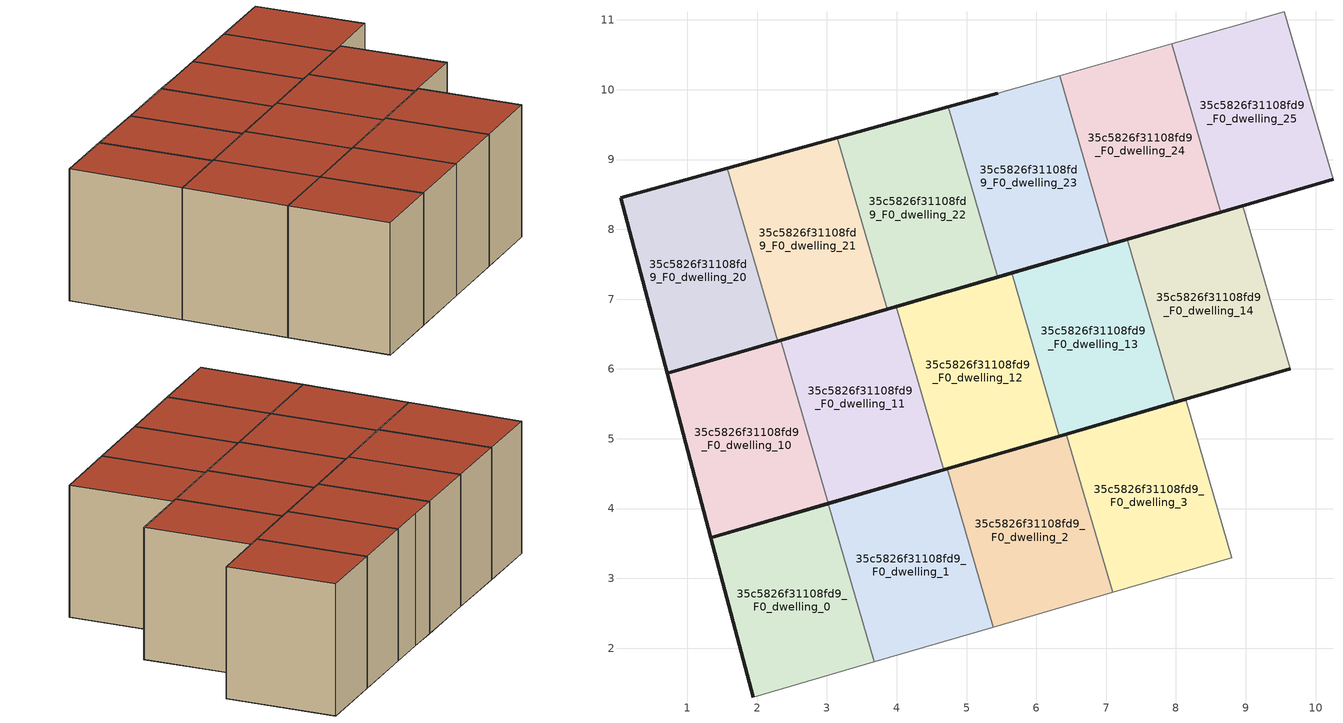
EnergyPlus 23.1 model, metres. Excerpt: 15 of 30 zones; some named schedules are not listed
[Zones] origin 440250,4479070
35c5826f31108fd9_F0_dwelling_0
 floor ground (EU_floor_Construction): 3.68,1.8 3.02,4.07 1.34,3.58 1.94,1.3 z0
 wall outside (EU_wall_Construction): 1.94,1.3 1.34,3.58 3.02,4.07 z0:3
 wall to 35c5826f31108fd9_F0_dwelling_1 (EU_wall_Construction): 3.02,4.07 3.68,1.8 z0:3
 wall adiabatic (EU_wall_Construction): 3.68,1.8 1.94,1.3 z0:3
 roof outside (EU_roof_Construction): 3.02,4.07 3.68,1.8 1.94,1.3 1.34,3.58 z3
35c5826f31108fd9_F0_dwelling_1
 floor ground (EU_floor_Construction): 5.38,2.3 4.72,4.57 3.02,4.07 3.68,1.8 z0
 wall outside (EU_wall_Construction): 3.02,4.07 4.72,4.57 z0:3
 wall to 35c5826f31108fd9_F0_dwelling_2 (EU_wall_Construction): 4.72,4.57 5.38,2.3 z0:3
 wall adiabatic (EU_wall_Construction): 5.38,2.3 3.68,1.8 z0:3
 roof outside (EU_roof_Construction): 4.72,4.57 5.38,2.3 3.68,1.8 3.02,4.07 z3
35c5826f31108fd9_F0_dwelling_10
 floor ground (EU_floor_Construction): 3.02,4.07 2.34,6.41 0.71,5.94 1.34,3.58 z0
 wall outside (EU_wall_Construction): 3.02,4.07 1.34,3.58 0.71,5.94 2.34,6.41 z0:3
 wall to 35c5826f31108fd9_F0_dwelling_11 (EU_wall_Construction): 2.34,6.41 3.02,4.07 z0:3
 roof outside (EU_roof_Construction): 2.34,6.41 3.02,4.07 1.34,3.58 0.71,5.94 z3
35c5826f31108fd9_F0_dwelling_11
 floor ground (EU_floor_Construction): 4.67,4.55 3.99,6.89 4.74,7.11 2.34,6.41 3.02,4.07 z0
 wall outside (EU_wall_Construction): 2.34,6.41 4.74,7.11 3.99,6.89 / 4.67,4.55 3.02,4.07 z0:3
 wall to 35c5826f31108fd9_F0_dwelling_12 (EU_wall_Construction): 3.99,6.89 4.67,4.55 z0:3
 roof outside (EU_roof_Construction): 4.74,7.11 3.99,6.89 4.67,4.55 3.02,4.07 2.34,6.41 z3
35c5826f31108fd9_F0_dwelling_12
 floor ground (EU_floor_Construction): 6.33,5.04 5.65,7.38 3.99,6.89 4.67,4.55 z0
 wall outside (EU_wall_Construction): 3.99,6.89 5.65,7.38 / 6.33,5.04 4.67,4.55 z0:3
 wall to 35c5826f31108fd9_F0_dwelling_13 (EU_wall_Construction): 5.65,7.38 6.33,5.04 z0:3
 roof outside (EU_roof_Construction): 5.65,7.38 6.33,5.04 4.67,4.55 3.99,6.89 z3
35c5826f31108fd9_F0_dwelling_13
 floor ground (EU_floor_Construction): 7.99,5.52 7.3,7.86 5.65,7.38 6.33,5.04 z0
 wall outside (EU_wall_Construction): 5.65,7.38 7.3,7.86 / 7.99,5.52 6.33,5.04 z0:3
 wall to 35c5826f31108fd9_F0_dwelling_14 (EU_wall_Construction): 7.3,7.86 7.99,5.52 z0:3
 roof outside (EU_roof_Construction): 7.3,7.86 7.99,5.52 6.33,5.04 5.65,7.38 z3
35c5826f31108fd9_F0_dwelling_14
 floor ground (EU_floor_Construction): 9.64,6 8.96,8.34 7.3,7.86 7.99,5.52 z0
 wall outside (EU_wall_Construction): 7.3,7.86 8.96,8.34 / 9.64,6 7.99,5.52 z0:3
 wall to 35c5826f31108fd9_F0_dwelling_15 (EU_wall_Construction): 8.96,8.34 9.64,6 z0:3
 roof outside (EU_roof_Construction): 8.96,8.34 9.64,6 7.99,5.52 7.3,7.86 z3
35c5826f31108fd9_F0_dwelling_2
 floor ground (EU_floor_Construction): 7.09,2.8 6.43,5.07 4.72,4.57 5.38,2.3 z0
 wall outside (EU_wall_Construction): 4.72,4.57 6.43,5.07 z0:3
 wall to 35c5826f31108fd9_F0_dwelling_3 (EU_wall_Construction): 6.43,5.07 7.09,2.8 z0:3
 wall adiabatic (EU_wall_Construction): 7.09,2.8 5.38,2.3 z0:3
 roof outside (EU_roof_Construction): 6.43,5.07 7.09,2.8 5.38,2.3 4.72,4.57 z3
35c5826f31108fd9_F0_dwelling_20
 floor ground (EU_floor_Construction): 2.3,6.4 1.57,8.88 0.04,8.45 0.71,5.94 z0
 wall outside (EU_wall_Construction): 2.3,6.4 0.71,5.94 0.04,8.45 1.57,8.88 z0:3
 wall to 35c5826f31108fd9_F0_dwelling_21 (EU_wall_Construction): 1.57,8.88 2.3,6.4 z0:3
 roof outside (EU_roof_Construction): 1.57,8.88 2.3,6.4 0.71,5.94 0.04,8.45 z3
35c5826f31108fd9_F0_dwelling_21
 floor ground (EU_floor_Construction): 3.86,6.86 3.15,9.31 1.57,8.88 2.3,6.4 z0
 wall outside (EU_wall_Construction): 1.57,8.88 3.15,9.31 / 3.86,6.86 2.3,6.4 z0:3
 wall to 35c5826f31108fd9_F0_dwelling_22 (EU_wall_Construction): 3.15,9.31 3.86,6.86 z0:3
 roof outside (EU_roof_Construction): 3.15,9.31 3.86,6.86 2.3,6.4 1.57,8.88 z3
35c5826f31108fd9_F0_dwelling_22
 floor ground (EU_floor_Construction): 5.45,7.32 4.73,9.75 3.15,9.31 3.86,6.86 z0
 wall outside (EU_wall_Construction): 3.15,9.31 4.73,9.75 / 5.45,7.32 3.86,6.86 z0:3
 wall to 35c5826f31108fd9_F0_dwelling_23 (EU_wall_Construction): 4.73,9.75 5.45,7.32 z0:3
 roof outside (EU_roof_Construction): 4.73,9.75 5.45,7.32 3.86,6.86 3.15,9.31 z3
35c5826f31108fd9_F0_dwelling_23
 floor ground (EU_floor_Construction): 7.04,7.78 6.33,10.2 5.45,9.95 4.73,9.75 5.45,7.32 z0
 wall outside (EU_wall_Construction): 7.04,7.78 5.45,7.32 / 4.73,9.75 5.45,9.95 z0:3
 wall adiabatic (EU_wall_Construction): 5.45,9.95 6.33,10.2 z0:3
 wall to 35c5826f31108fd9_F0_dwelling_24 (EU_wall_Construction): 6.33,10.2 7.04,7.78 z0:3
 roof outside (EU_roof_Construction): 6.33,10.2 7.04,7.78 5.45,7.32 4.73,9.75 5.45,9.95 z3
35c5826f31108fd9_F0_dwelling_24
 floor ground (EU_floor_Construction): 8.64,8.25 7.94,10.66 6.33,10.2 7.04,7.78 z0
 wall outside (EU_wall_Construction): 8.64,8.25 7.04,7.78 z0:3
 wall adiabatic (EU_wall_Construction): 6.33,10.2 7.94,10.66 z0:3
 wall to 35c5826f31108fd9_F0_dwelling_25 (EU_wall_Construction): 7.94,10.66 8.64,8.25 z0:3
 roof outside (EU_roof_Construction): 7.94,10.66 8.64,8.25 7.04,7.78 6.33,10.2 z3
35c5826f31108fd9_F0_dwelling_25
 floor ground (EU_floor_Construction): 10.25,8.72 9.55,11.12 7.94,10.66 8.64,8.25 z0
 wall outside (EU_wall_Construction): 10.25,8.72 8.64,8.25 z0:3
 wall adiabatic (EU_wall_Construction): 7.94,10.66 9.55,11.12 z0:3
 wall to 35c5826f31108fd9_F0_dwelling_26 (EU_wall_Construction): 9.55,11.12 10.25,8.72 z0:3
 roof outside (EU_roof_Construction): 9.55,11.12 10.25,8.72 8.64,8.25 7.94,10.66 z3
35c5826f31108fd9_F0_dwelling_3
 floor ground (EU_floor_Construction): 8.8,3.3 8.14,5.56 6.43,5.07 7.09,2.8 z0
 wall outside (EU_wall_Construction): 6.43,5.07 8.14,5.56 z0:3
 wall to 35c5826f31108fd9_F0_dwelling_4 (EU_wall_Construction): 8.14,5.56 8.8,3.3 z0:3
 wall adiabatic (EU_wall_Construction): 8.8,3.3 7.09,2.8 z0:3
 roof outside (EU_roof_Construction): 8.14,5.56 8.8,3.3 7.09,2.8 6.43,5.07 z3
[Building]
EU S2 Campaign: North Axis=0; Terrain=City; Solar Distribution=FullExterior
[Site:Location]
Madrid: Latitude=40.5; Longitude=-3.5; Time Zone=1; Elevation=609
[SizingPeriod:WeatherFileDays]
AnnualSizingPeriod: Begin Month=1; Begin Day of Month=1; End Month=12; End Day of Month=31; Day of Week for Start Day=Monday; Use Weather File Daylight Saving Period=No; Use Weather File Rain and Snow Indicators=No
[MATERIAL]
EU_InternalMass_Material: Roughness=MediumRough; Thickness=0.1; Conductivity=1; Density=1800; Specific Heat=900; Thermal Absorptance=0.9; Solar Absorptance=0.7; Visible Absorptance=0.7
[MATERIAL:NOMASS] Roughness=MediumRough; Thermal Absorptance=0.9; Solar Absorptance=0.7; Visible Absorptance=0.7
Name | Thermal Resistance
EU_wall_NoMass | 1.85007
EU_roof_NoMass | 1.82203
EU_floor_NoMass | 1.33616
[CONSTRUCTION]
EU_wall_Construction: EU_wall_NoMass
EU_roof_Construction: EU_roof_NoMass
EU_floor_Construction: EU_floor_NoMass
EU_InternalMass_Construction: EU_InternalMass_Material
[ZONE] Type=1; Multiplier=1; Ceiling Height=autocalculate; Floor Area=autocalculate; Part of Total Floor Area=Yes
Name | Volume
35c5826f31108fd9_F0_dwelling_0 | 12.6013
35c5826f31108fd9_F0_dwelling_1; 35c5826f31108fd9_F0_dwelling_10 | 12.5962
35c5826f31108fd9_F0_dwelling_11 | 12.594
35c5826f31108fd9_F0_dwelling_12 | 12.5947
35c5826f31108fd9_F0_dwelling_13 | 12.5999
35c5826f31108fd9_F0_dwelling_14 | 12.5922
35c5826f31108fd9_F0_dwelling_2; 35c5826f31108fd9_F0_dwelling_23 | 12.5991
35c5826f31108fd9_F0_dwelling_20 | 12.598
35c5826f31108fd9_F0_dwelling_21 | 12.5966
35c5826f31108fd9_F0_dwelling_22 | 12.6028
35c5826f31108fd9_F0_dwelling_24 | 12.6042
35c5826f31108fd9_F0_dwelling_25 | 12.5925
35c5826f31108fd9_F0_dwelling_3 | 12.6035
[INTERNALMASS] Construction=EU_InternalMass_Construction
Name | Zone or ZoneList | Surface Area
35c5826f31108fd9_F0_dwelling_0_EU_InternalMass | 35c5826f31108fd9_F0_dwelling_0 | 4.20023
35c5826f31108fd9_F0_dwelling_1_EU_InternalMass | 35c5826f31108fd9_F0_dwelling_1 | 4.19861
35c5826f31108fd9_F0_dwelling_2_EU_InternalMass | 35c5826f31108fd9_F0_dwelling_2 | 4.19979
35c5826f31108fd9_F0_dwelling_3_EU_InternalMass | 35c5826f31108fd9_F0_dwelling_3 | 4.20118
35c5826f31108fd9_F0_dwelling_10_EU_InternalMass | 35c5826f31108fd9_F0_dwelling_10 | 4.19879
35c5826f31108fd9_F0_dwelling_11_EU_InternalMass | 35c5826f31108fd9_F0_dwelling_11 | 4.1987
35c5826f31108fd9_F0_dwelling_12_EU_InternalMass | 35c5826f31108fd9_F0_dwelling_12 | 4.19831
35c5826f31108fd9_F0_dwelling_13_EU_InternalMass | 35c5826f31108fd9_F0_dwelling_13 | 4.19997
35c5826f31108fd9_F0_dwelling_14_EU_InternalMass | 35c5826f31108fd9_F0_dwelling_14 | 4.19763
35c5826f31108fd9_F0_dwelling_20_EU_InternalMass | 35c5826f31108fd9_F0_dwelling_20 | 4.19925
35c5826f31108fd9_F0_dwelling_21_EU_InternalMass | 35c5826f31108fd9_F0_dwelling_21 | 4.19862
35c5826f31108fd9_F0_dwelling_22_EU_InternalMass | 35c5826f31108fd9_F0_dwelling_22 | 4.20108
35c5826f31108fd9_F0_dwelling_23_EU_InternalMass | 35c5826f31108fd9_F0_dwelling_23 | 4.19965
35c5826f31108fd9_F0_dwelling_24_EU_InternalMass | 35c5826f31108fd9_F0_dwelling_24 | 4.20141
35c5826f31108fd9_F0_dwelling_25_EU_InternalMass | 35c5826f31108fd9_F0_dwelling_25 | 4.19758
[OTHEREQUIPMENT] Fuel Type=Electricity; Design Level Calculation Method=Watts/Area; Power per Zone Floor Area=1; Fraction Latent=0; Fraction Radiant=0; Fraction Lost=0; Carbon Dioxide Generation Rate=0; EndUse Subcategory=EU_Step8_InternalGains
Name | Zone or ZoneList or Space or SpaceList | Schedule
EU_Step8_InternalGain_35c5826f31108fd9_F0_dwelling_0_f000 | 35c5826f31108fd9_F0_dwelling_0 | EU_Step8_GainSchedule_35c5826f31108fd9_F0_dwelling_0_f000
EU_Step8_InternalGain_35c5826f31108fd9_F0_dwelling_1_f000 | 35c5826f31108fd9_F0_dwelling_1 | EU_Step8_GainSchedule_35c5826f31108fd9_F0_dwelling_1_f000
EU_Step8_InternalGain_35c5826f31108fd9_F0_dwelling_2_f000 | 35c5826f31108fd9_F0_dwelling_2 | EU_Step8_GainSchedule_35c5826f31108fd9_F0_dwelling_2_f000
EU_Step8_InternalGain_35c5826f31108fd9_F0_dwelling_3_f000 | 35c5826f31108fd9_F0_dwelling_3 | EU_Step8_GainSchedule_35c5826f31108fd9_F0_dwelling_3_f000
EU_Step8_InternalGain_35c5826f31108fd9_F0_dwelling_10_f000 | 35c5826f31108fd9_F0_dwelling_10 | EU_Step8_GainSchedule_35c5826f31108fd9_F0_dwelling_10_f000
EU_Step8_InternalGain_35c5826f31108fd9_F0_dwelling_11_f000 | 35c5826f31108fd9_F0_dwelling_11 | EU_Step8_GainSchedule_35c5826f31108fd9_F0_dwelling_11_f000
EU_Step8_InternalGain_35c5826f31108fd9_F0_dwelling_12_f000 | 35c5826f31108fd9_F0_dwelling_12 | EU_Step8_GainSchedule_35c5826f31108fd9_F0_dwelling_12_f000
EU_Step8_InternalGain_35c5826f31108fd9_F0_dwelling_13_f000 | 35c5826f31108fd9_F0_dwelling_13 | EU_Step8_GainSchedule_35c5826f31108fd9_F0_dwelling_13_f000
EU_Step8_InternalGain_35c5826f31108fd9_F0_dwelling_14_f000 | 35c5826f31108fd9_F0_dwelling_14 | EU_Step8_GainSchedule_35c5826f31108fd9_F0_dwelling_14_f000
EU_Step8_InternalGain_35c5826f31108fd9_F0_dwelling_20_f000 | 35c5826f31108fd9_F0_dwelling_20 | EU_Step8_GainSchedule_35c5826f31108fd9_F0_dwelling_20_f000
EU_Step8_InternalGain_35c5826f31108fd9_F0_dwelling_21_f000 | 35c5826f31108fd9_F0_dwelling_21 | EU_Step8_GainSchedule_35c5826f31108fd9_F0_dwelling_21_f000
EU_Step8_InternalGain_35c5826f31108fd9_F0_dwelling_22_f000 | 35c5826f31108fd9_F0_dwelling_22 | EU_Step8_GainSchedule_35c5826f31108fd9_F0_dwelling_22_f000
EU_Step8_InternalGain_35c5826f31108fd9_F0_dwelling_23_f000 | 35c5826f31108fd9_F0_dwelling_23 | EU_Step8_GainSchedule_35c5826f31108fd9_F0_dwelling_23_f000
EU_Step8_InternalGain_35c5826f31108fd9_F0_dwelling_24_f000 | 35c5826f31108fd9_F0_dwelling_24 | EU_Step8_GainSchedule_35c5826f31108fd9_F0_dwelling_24_f000
EU_Step8_InternalGain_35c5826f31108fd9_F0_dwelling_25_f000 | 35c5826f31108fd9_F0_dwelling_25 | EU_Step8_GainSchedule_35c5826f31108fd9_F0_dwelling_25_f000
[ZONEVENTILATION:DESIGNFLOWRATE] Schedule=EU_AlwaysOn; Design Flow Rate Calculation Method=AirChanges/Hour; Air Changes per Hour=0.415786; Ventilation Type=Natural; Fan Pressure Rise=0; Fan Total Efficiency=1; Constant Term Coefficient=1; Temperature Term Coefficient=0; Velocity Term Coefficient=0; Velocity Squared Term Coefficient=0; Minimum Indoor Temperature=-100; Maximum Indoor Temperature=100; Delta Temperature=-100; Minimum Outdoor Temperature=-100; Maximum Outdoor Temperature=100; Maximum Wind Speed=40
Name | Zone or ZoneList or Space or SpaceList
EU_ConstantAir_35c5826f31108fd9_F0_dwelling_0 | 35c5826f31108fd9_F0_dwelling_0
EU_ConstantAir_35c5826f31108fd9_F0_dwelling_1 | 35c5826f31108fd9_F0_dwelling_1
EU_ConstantAir_35c5826f31108fd9_F0_dwelling_2 | 35c5826f31108fd9_F0_dwelling_2
EU_ConstantAir_35c5826f31108fd9_F0_dwelling_3 | 35c5826f31108fd9_F0_dwelling_3
EU_ConstantAir_35c5826f31108fd9_F0_dwelling_10 | 35c5826f31108fd9_F0_dwelling_10
EU_ConstantAir_35c5826f31108fd9_F0_dwelling_11 | 35c5826f31108fd9_F0_dwelling_11
EU_ConstantAir_35c5826f31108fd9_F0_dwelling_12 | 35c5826f31108fd9_F0_dwelling_12
EU_ConstantAir_35c5826f31108fd9_F0_dwelling_13 | 35c5826f31108fd9_F0_dwelling_13
EU_ConstantAir_35c5826f31108fd9_F0_dwelling_14 | 35c5826f31108fd9_F0_dwelling_14
EU_ConstantAir_35c5826f31108fd9_F0_dwelling_20 | 35c5826f31108fd9_F0_dwelling_20
EU_ConstantAir_35c5826f31108fd9_F0_dwelling_21 | 35c5826f31108fd9_F0_dwelling_21
EU_ConstantAir_35c5826f31108fd9_F0_dwelling_22 | 35c5826f31108fd9_F0_dwelling_22
EU_ConstantAir_35c5826f31108fd9_F0_dwelling_23 | 35c5826f31108fd9_F0_dwelling_23
EU_ConstantAir_35c5826f31108fd9_F0_dwelling_24 | 35c5826f31108fd9_F0_dwelling_24
EU_ConstantAir_35c5826f31108fd9_F0_dwelling_25 | 35c5826f31108fd9_F0_dwelling_25
[HVACTEMPLATE:THERMOSTAT] Constant Heating Setpoint=20; Constant Cooling Setpoint=50
EU_HeatOnly_35c5826f31108fd9_F0_dwelling_0; EU_HeatOnly_35c5826f31108fd9_F0_dwelling_1; EU_HeatOnly_35c5826f31108fd9_F0_dwelling_2; EU_HeatOnly_35c5826f31108fd9_F0_dwelling_3; EU_HeatOnly_35c5826f31108fd9_F0_dwelling_4; EU_HeatOnly_35c5826f31108fd9_F0_dwelling_5; EU_HeatOnly_35c5826f31108fd9_F0_dwelling_6; EU_HeatOnly_35c5826f31108fd9_F0_dwelling_7; EU_HeatOnly_35c5826f31108fd9_F0_dwelling_8; EU_HeatOnly_35c5826f31108fd9_F0_dwelling_9; EU_HeatOnly_35c5826f31108fd9_F0_dwelling_10; EU_HeatOnly_35c5826f31108fd9_F0_dwelling_11; EU_HeatOnly_35c5826f31108fd9_F0_dwelling_12; EU_HeatOnly_35c5826f31108fd9_F0_dwelling_13; EU_HeatOnly_35c5826f31108fd9_F0_dwelling_14; EU_HeatOnly_35c5826f31108fd9_F0_dwelling_15; EU_HeatOnly_35c5826f31108fd9_F0_dwelling_16; EU_HeatOnly_35c5826f31108fd9_F0_dwelling_17; EU_HeatOnly_35c5826f31108fd9_F0_dwelling_18; EU_HeatOnly_35c5826f31108fd9_F0_dwelling_19; EU_HeatOnly_35c5826f31108fd9_F0_dwelling_20; EU_HeatOnly_35c5826f31108fd9_F0_dwelling_21; EU_HeatOnly_35c5826f31108fd9_F0_dwelling_22; EU_HeatOnly_35c5826f31108fd9_F0_dwelling_23; EU_HeatOnly_35c5826f31108fd9_F0_dwelling_24; EU_HeatOnly_35c5826f31108fd9_F0_dwelling_25; EU_HeatOnly_35c5826f31108fd9_F0_dwelling_26; EU_HeatOnly_35c5826f31108fd9_F0_dwelling_27; EU_HeatOnly_35c5826f31108fd9_F0_dwelling_28; EU_HeatOnly_35c5826f31108fd9_F0_dwelling_29
[HVACTEMPLATE:ZONE:IDEALLOADSAIRSYSTEM] System Availability Schedule=EU_AlwaysOn; Maximum Heating Supply Air Temperature=50; Minimum Cooling Supply Air Temperature=13; Maximum Heating Supply Air Humidity Ratio=0.0156; Minimum Cooling Supply Air Humidity Ratio=0.0077; Heating Limit=NoLimit; Cooling Limit=NoLimit; Heating Availability Schedule=EU_AlwaysOn; Cooling Availability Schedule=EU_CoolingOff; Dehumidification Control Type=ConstantSensibleHeatRatio; Cooling Sensible Heat Ratio=0.7; Dehumidification Setpoint=60; Humidification Control Type=None; Humidification Setpoint=30; Outdoor Air Method=None; Outdoor Air Flow Rate per Person=0.00944; Outdoor Air Flow Rate per Zone Floor Area=0; Outdoor Air Flow Rate per Zone=0; Demand Controlled Ventilation Type=None; Outdoor Air Economizer Type=NoEconomizer; Heat Recovery Type=None; Sensible Heat Recovery Effectiveness=0.7; Latent Heat Recovery Effectiveness=0.65
Name | Template Thermostat
35c5826f31108fd9_F0_dwelling_0 | EU_HeatOnly_35c5826f31108fd9_F0_dwelling_0
35c5826f31108fd9_F0_dwelling_1 | EU_HeatOnly_35c5826f31108fd9_F0_dwelling_1
35c5826f31108fd9_F0_dwelling_2 | EU_HeatOnly_35c5826f31108fd9_F0_dwelling_2
35c5826f31108fd9_F0_dwelling_3 | EU_HeatOnly_35c5826f31108fd9_F0_dwelling_3
35c5826f31108fd9_F0_dwelling_10 | EU_HeatOnly_35c5826f31108fd9_F0_dwelling_10
35c5826f31108fd9_F0_dwelling_11 | EU_HeatOnly_35c5826f31108fd9_F0_dwelling_11
35c5826f31108fd9_F0_dwelling_12 | EU_HeatOnly_35c5826f31108fd9_F0_dwelling_12
35c5826f31108fd9_F0_dwelling_13 | EU_HeatOnly_35c5826f31108fd9_F0_dwelling_13
35c5826f31108fd9_F0_dwelling_14 | EU_HeatOnly_35c5826f31108fd9_F0_dwelling_14
35c5826f31108fd9_F0_dwelling_20 | EU_HeatOnly_35c5826f31108fd9_F0_dwelling_20
35c5826f31108fd9_F0_dwelling_21 | EU_HeatOnly_35c5826f31108fd9_F0_dwelling_21
35c5826f31108fd9_F0_dwelling_22 | EU_HeatOnly_35c5826f31108fd9_F0_dwelling_22
35c5826f31108fd9_F0_dwelling_23 | EU_HeatOnly_35c5826f31108fd9_F0_dwelling_23
35c5826f31108fd9_F0_dwelling_24 | EU_HeatOnly_35c5826f31108fd9_F0_dwelling_24
35c5826f31108fd9_F0_dwelling_25 | EU_HeatOnly_35c5826f31108fd9_F0_dwelling_25
[SIZING:ZONE] Zone Cooling Design Supply Air Temperature Input Method=SupplyAirTemperature; Zone Cooling Design Supply Air Temperature=13; Zone Heating Design Supply Air Temperature Input Method=SupplyAirTemperature; Zone Heating Design Supply Air Temperature=50; Zone Cooling Design Supply Air Humidity Ratio=0.008; Zone Heating Design Supply Air Humidity Ratio=0.008; Cooling Design Air Flow Method=DesignDay; Cooling Design Air Flow Rate=0; Cooling Minimum Air Flow per Zone Floor Area=0.000762; Cooling Minimum Air Flow=0; Cooling Minimum Air Flow Fraction=0.2; Heating Design Air Flow Method=DesignDay; Heating Design Air Flow Rate=0; Heating Maximum Air Flow per Zone Floor Area=0.002032; Heating Maximum Air Flow=0.141576; Heating Maximum Air Flow Fraction=0.3; Account for Dedicated Outdoor Air System=No; Dedicated Outdoor Air System Control Strategy=NeutralSupplyAir; Dedicated Outdoor Air Low Setpoint Temperature for Design=autosize; Dedicated Outdoor Air High Setpoint Temperature for Design=autosize; Zone Load Sizing Method=Sensible Load Only No Latent Load; Zone Latent Cooling Design Supply Air Humidity Ratio Input Method=HumidityRatioDifference; Zone Cooling Design Supply Air Humidity Ratio Difference=0.005; Zone Latent Heating Design Supply Air Humidity Ratio Input Method=HumidityRatioDifference; Zone Humidification Design Supply Air Humidity Ratio Difference=0.005
35c5826f31108fd9_F0_dwelling_0; 35c5826f31108fd9_F0_dwelling_1; 35c5826f31108fd9_F0_dwelling_2; 35c5826f31108fd9_F0_dwelling_3; 35c5826f31108fd9_F0_dwelling_10; 35c5826f31108fd9_F0_dwelling_11; 35c5826f31108fd9_F0_dwelling_12; 35c5826f31108fd9_F0_dwelling_13; 35c5826f31108fd9_F0_dwelling_14; 35c5826f31108fd9_F0_dwelling_20; 35c5826f31108fd9_F0_dwelling_21; 35c5826f31108fd9_F0_dwelling_22; 35c5826f31108fd9_F0_dwelling_23; 35c5826f31108fd9_F0_dwelling_24; 35c5826f31108fd9_F0_dwelling_25
[SCHEDULE:FILE]
EU_Step8_GainSchedule_35c5826f31108fd9_F0_dwelling_0_f000: File=../../schedules/35c5826f31108fd9/35c5826f31108fd9_F0_dwelling_0_f000_gain.csv; Column Number=1; Rows to Skip at Top=0; Number of Hours of Data=8760; Column Separator=Comma; Interpolate to Timestep=No; Minutes per Item=60; Adjust Schedule for Daylight Savings=Yes
